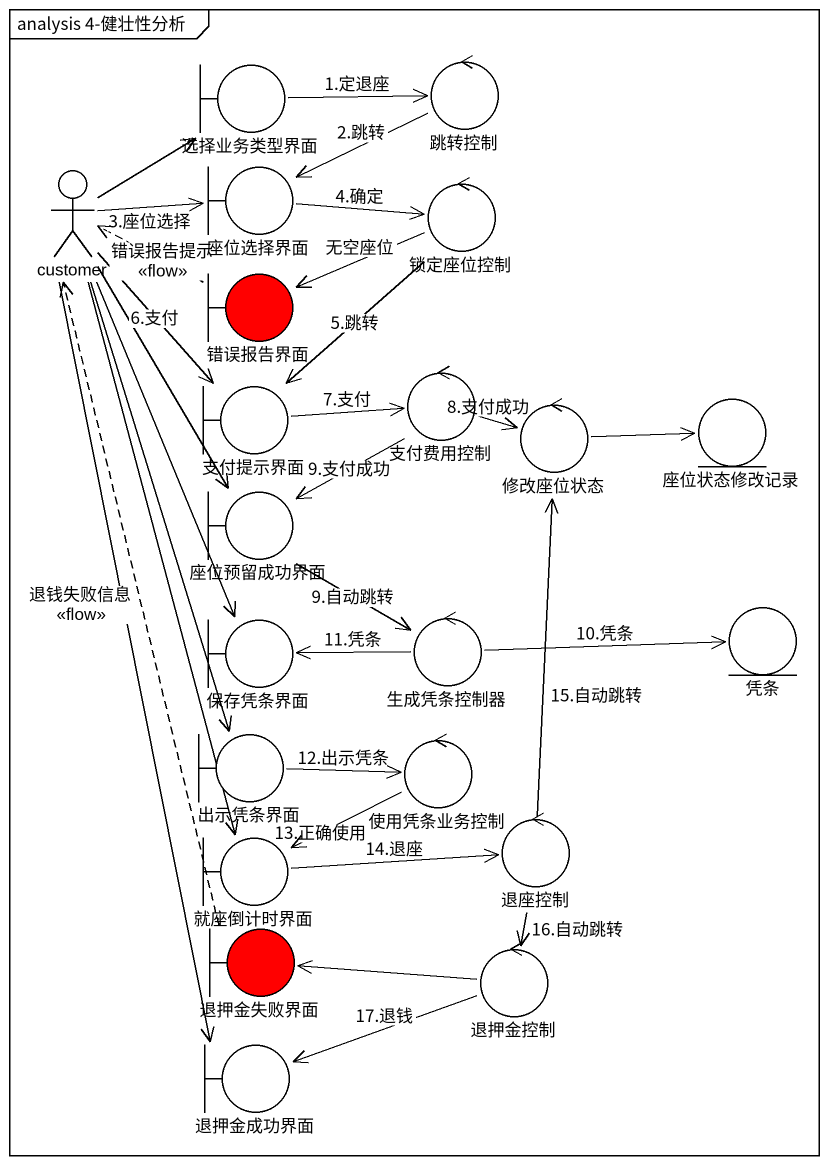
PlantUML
@startuml
mainframe analysis 4-健壮性分析
boundary 选择业务类型界面
control 跳转控制
actor customer
boundary 座位选择界面
control 锁定座位控制
boundary 错误报告界面 #FF0000
boundary 支付提示界面
control 支付费用控制
control 修改座位状态
entity 座位状态修改记录
boundary 座位预留成功界面
boundary 保存凭条界面
control 生成凭条控制器
entity 凭条
boundary 出示凭条界面
control 使用凭条业务控制
boundary 就座倒计时界面
control 退座控制
boundary 退押金失败界面 #FF0000
control 退押金控制
boundary 退押金成功界面
选择业务类型界面 -right-> 跳转控制 : 1.定退座
跳转控制 -left-> 座位选择界面 : 2.跳转
customer -up-> 选择业务类型界面
customer -right-> 座位选择界面 : 3.座位选择
customer --> 支付提示界面 : 6.支付
customer --> 座位预留成功界面
customer --> 保存凭条界面
customer --> 出示凭条界面
customer --> 就座倒计时界面
customer --> 退押金成功界面
座位选择界面 -right-> 锁定座位控制 : 4.确定
锁定座位控制 -left-> 错误报告界面 : 无空座位
锁定座位控制 --> 支付提示界面 : 5.跳转
错误报告界面 .left.> customer : 错误报告提示\n<<flow>>
支付提示界面 -right-> 支付费用控制 : 7.支付
支付费用控制 -right-> 修改座位状态 : 8.支付成功
支付费用控制 --> 座位预留成功界面 : 9.支付成功
修改座位状态 -right-> 座位状态修改记录
座位预留成功界面 --> 生成凭条控制器 : 9.自动跳转
生成凭条控制器 -left-> 保存凭条界面 : 11.凭条
生成凭条控制器 -right-> 凭条 : 10.凭条
出示凭条界面 -right-> 使用凭条业务控制 : 12.出示凭条
使用凭条业务控制 -left-> 就座倒计时界面 : 13.正确使用
就座倒计时界面 -right-> 退座控制 : 14.退座
退座控制 -up-> 修改座位状态 : 15.自动跳转
退座控制 --> 退押金控制 : 16.自动跳转
退押金失败界面 .up.> customer : 退钱失败信息\n<<flow>>
退押金控制 -left-> 退押金失败界面
退押金控制 -left-> 退押金成功界面 : 17.退钱
@enduml
